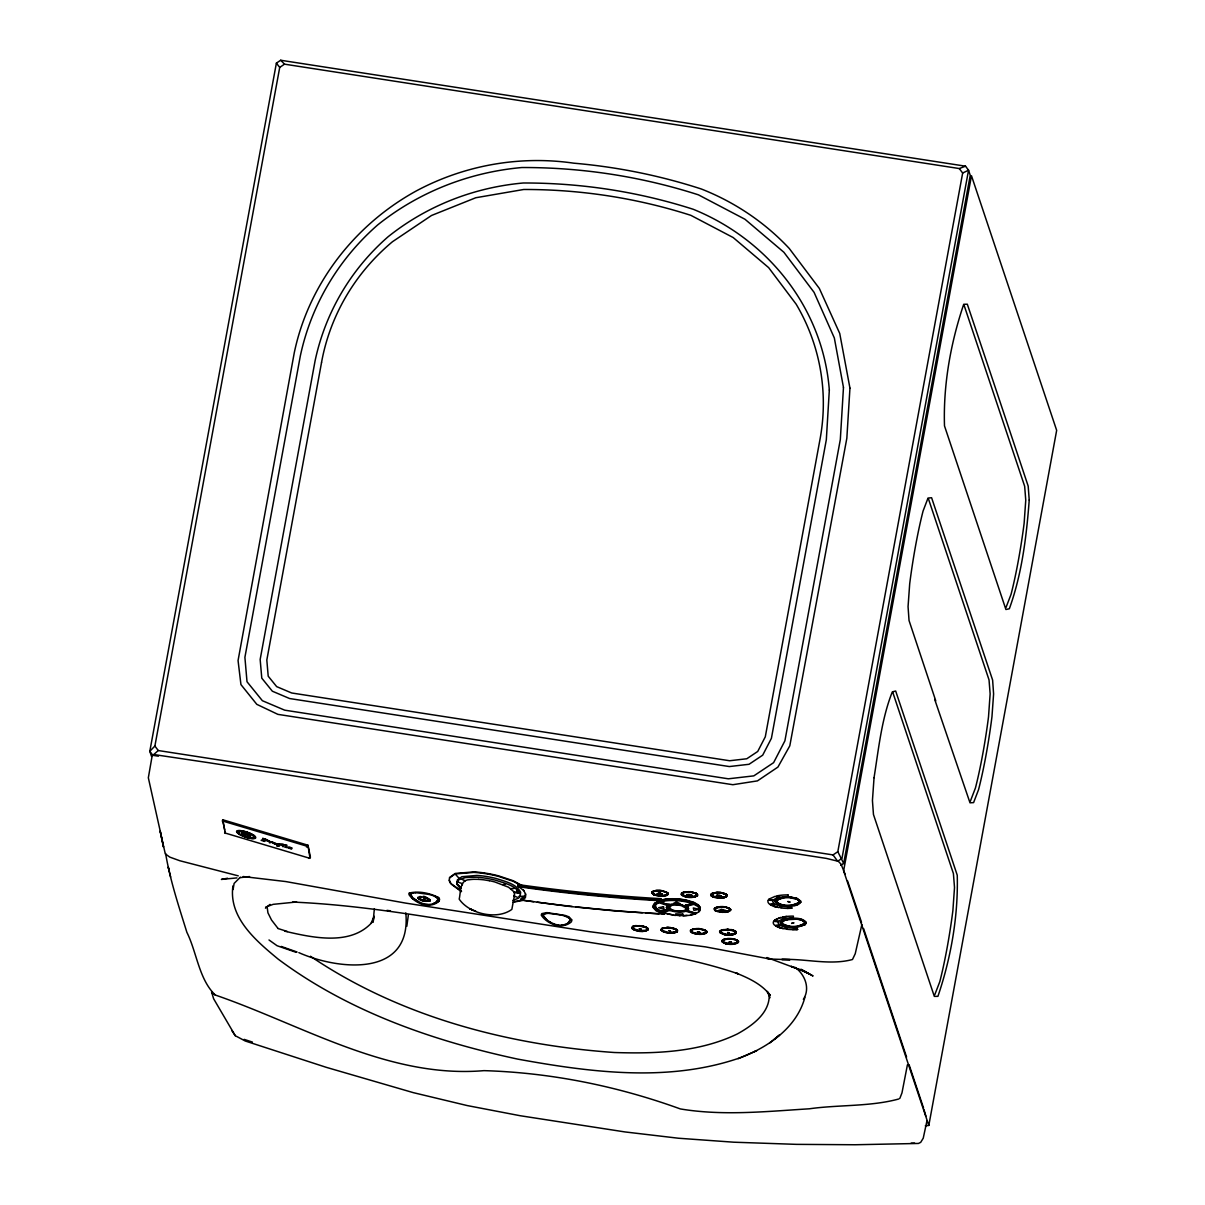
<?xml version="1.0" encoding="UTF-8"?>
<svg xmlns="http://www.w3.org/2000/svg" width="1205" height="1205" viewBox="0 0 1205 1205"><rect width="100%" height="100%" fill="white"/><g stroke="black" fill="none" stroke-linecap="round" stroke-linejoin="round"><path stroke-width="1.5" d="M717.969 895.315C727.293 897.815 710.724 895.24 719.039 897.123M735.502 932.61L735.532 931.284L727.353 929.627L721.449 930.637L720.605 932.384C724.521 935.426 730.953 935.652 735.216 933.197L735.532 931.284L734.448 930.667L727.278 929.341L720.726 930.456L719.777 932.399C724.13 935.773 731.284 936.044 736.029 933.318L736.165 931.962L732.986 930.124M717.472 911.567L714.942 910.393L714.445 908.374C719.174 905.693 726.284 905.934 730.622 909.278L729.688 911.221L725.124 912.321L719.219 911.989L714.942 910.393L715.243 908.48L718.436 907.184L725.741 907.29L729.462 908.675A8.525 2.561 3.2 0 1 728.648 911.085L718.903 911.387M696.927 895.089L695.888 893.146L688.778 891.7L682.256 892.694L681.307 894.607C685.585 898.026 692.679 898.463 697.439 895.812L696.957 893.779L690.766 891.836L696.957 893.779L696.641 895.677C692.363 898.071 685.976 897.68 682.12 894.607L684.048 892.453L692.378 892.378M684.47 896.505L681.955 895.3L681.985 893.974M693.598 933.453L691.068 932.248L690.586 930.215C695.39 927.624 702.47 928.031 706.808 931.405L706.642 932.745L704.654 933.815L699.292 934.357L692.137 932.881L691.098 930.923L693.176 929.401L699.804 929.055L705.407 930.802L705.844 932.625C701.536 935.005 695.119 934.628 691.248 931.555L691.098 930.923M165.627 853.547C170.116 880.328 178.822 906.401 186.88 932.339C196.776 952.176 198.93 979.424 215.303 995.029C302.41 1025.018 388.658 1078.776 483.913 1070.642C550.971 1072.601 617.382 1086.112 680.343 1108.931C722.97 1116.056 766.485 1111.462 809.338 1108.796C838.801 1104.639 870.372 1106.777 898.885 1098.96M374.363 908.736L373.083 922.156L374.153 916.282L371.185 922.955M233.077 889.561L234.116 883.416L240.367 877.18M676.788 930.953L675.101 929.115L668.67 927.699L662.765 928.483L661.907 930.185C665.747 933.303 672.134 933.83 676.487 931.525L676.818 929.642L675.749 928.98L668.609 927.413L662.042 928.287L661.093 930.17C665.356 933.649 672.45 934.221 677.3 931.661L677.451 930.335L674.288 928.407M405.814 912.893C411.869 977.601 338.921 970.371 298.855 952.643M652.477 892.604L653.502 894.577L660.611 896.174L665.928 895.722L667.916 894.697L668.067 893.372C663.819 889.938 656.785 889.365 651.965 891.881L652.613 893.221C654.797 888.356 664.181 891.098 668.067 893.372C664.422 897.785 656.981 895.872 652.553 893.733A8.51 2.756 4.3 0 1 653.411 891.158L660.566 890.54L666.847 892.528A8.51 2.756 4.3 0 1 666.004 895.104L658.849 895.722L653.502 894.577L652.613 893.221L657.011 895.405M690.676 903.419L694.11 902.5L693.944 904.322L686.097 906.416L685.525 904.789M683.115 915.86L690.194 915.273L694.969 914.008L695.872 912.471M232.942 885.871C228.363 917.668 256.153 940.864 278.084 959.06C348.215 1011.447 432.821 1040.849 517.683 1059.105C590.887 1072.435 669.408 1082.708 741.226 1057.403C768.745 1046.799 797.002 1027.232 804.91 997.243M685.991 909.444L685.931 911.236L694.969 914.008M670.311 908.706L670.251 910.498L672.601 911.236A10.785 3.449 4.6 0 0 683.898 911.778L685.931 911.236M525.214 895.737L521.042 898.538L520.786 899.954L568.414 906.326L616.358 911.04L664.512 914.128L664.633 912.712L656.635 908.781L653.366 905.136M671.336 904.247L668.956 905.076L659.18 901.671L659.271 900.587L664.542 899.276A21.72 6.582 4.5 0 1 687.332 900.361L693.387 902.199L693.312 903.283L684.636 905.814L681.638 905.045A9.263 2.862 4.5 0 0 675.011 904.337M658.683 900.813L658.743 902.65L667.751 905.542L668.534 903.976L667.148 904.85M667.751 907.365L669.588 908.404L669.498 909.489L660.927 911.839L660.973 910.543L664.753 911.869M478.581 879.349L473.776 879.304A36.12 10.499 11.3 0 0 469.619 879.68C459.512 879.62 460.852 892.227 459.195 899.126C469.272 913.992 497.153 920.274 511.854 909.383L514.505 895.059L514.113 891.956L508.54 887.211L494.743 881.94A34.071 9.73 11.2 0 0 489.32 880.659M457.117 882.09L457.343 879.936L461.831 876.713L476.834 875.433A30.517 8.706 11.2 0 1 496.445 878.581C505 881.488 516.101 883.596 520.665 892.287L520.123 896.264L518.542 898.162L512.908 900.376M520.334 894.08C515.77 885.374 504.654 883.28 496.083 880.358A30.577 8.721 11.2 0 0 476.457 877.21L465.537 877.556L458.548 879.906L456.725 883.883L460.385 888.838M719.852 895.42L718.406 896.52M716.779 896.686L717.397 895.39L721.403 896.128L719.581 896.49M733.423 934.191L736.029 933.318L736.165 931.962M714.294 909.715L714.445 908.374M694.863 896.64L697.439 895.812L697.59 894.456M681.307 894.607L681.473 893.266L684.048 892.453M658.728 894.999L660.792 893.508L662.404 894.502L659.346 895.104L657.222 893.809L660.792 893.508L661.665 895.029M662.298 894.697L661.168 895.119L660.189 893.402M690.42 931.555L690.586 930.215L693.176 929.401M651.8 893.206L651.965 891.881L654.556 891.128M673.294 932.73L676.502 932.233L674.695 932.444L677.3 931.661L677.451 930.335M525.395 893.809L524.958 897.138L520.786 899.954A1678.686 1622.246 -18.5 0 0 533.619 901.717M406.808 926.329L408.359 915.077M244.495 832.941L243.184 832.941A4.263 1.1 18.7 0 1 243.576 832.745L244.419 832.806M797.349 903.81L800.602 902.229L797.183 899.367L790.209 897.77A10.8 3.419 -0.1 0 0 783.506 897.966L775.418 900.271L778.415 903.825L785.389 905.467A10.815 3.585 0 0 0 792.137 905.286L800.602 902.229L800.542 900.903L797.153 898.553L788.612 897.183A12.171 3.841 -0.1 0 0 782.964 897.499C759.918 903.178 795.948 911.055 800.602 902.229L800.542 900.903M249.194 834.312L248.11 834.357L249.164 834.206M805.543 921.494L806.04 923.467L804.955 924.747L798.087 926.991A12.276 4.082 0 0 1 790.48 927.202C763.277 922.533 800.918 912.2 806.16 922.804L797.544 926.525A10.89 3.615 0 0 1 790.781 926.72L782.904 924.551A12.818 4.157 0.4 0 1 781.714 922.834L784.696 920.168L792.077 918.436M840.819 865.386L843.681 863.458L970.251 175.312L968.549 170.221L965.521 166.185L280.69 60.25L276.382 63.142L149.812 751.287L151.514 756.394M158.412 756.183L152.839 755.324L149.812 751.287L154.888 746.046L279.726 67.39L284.516 64.166L959.285 168.549L965.521 166.185M776.909 902.756L777.225 904.096L776.457 901.009L779.319 898.93M843.681 863.458L837.821 851.694L962.659 173.023L959.285 168.549M928.814 1125.425L1056.665 430.351L971.471 175.734L843.621 870.808L928.814 1125.425L925.304 1125.832M907.425 1064.798L901.973 1092.89L899.834 1098.388M926.931 1120.921L923.241 1138.198L920.695 1142.355L918.451 1143.455L855.143 1144.75L796.475 1144.358L733.83 1142.204L678.445 1138.228L624.973 1131.932L520.108 1115.71L467.163 1105.557L413.21 1092.619L326.284 1067.329L245.248 1041L235.261 1035.697L213.631 998.764L211.538 991.851M861.906 924.416L855.234 953.742L852.477 959.511C829.718 965.657 805.03 958.367 781.744 959.496L790.058 959.677L770.1 959.044L705.573 946.889L590.194 931.766L405.362 903.057L285.781 881.563L243.124 876.547M776.336 901.596L776.683 900.195C783.099 896.098 793.824 895.511 799.623 900.813L799.277 902.214C792.604 906.326 780.418 907.41 775.418 900.271L778.264 899.382M719.536 911.733L723.151 912.381L714.942 910.393L714.957 909.082M699.036 911.643L699.759 909.082L697.77 906.431L693.944 904.322M699.638 910.167L700.376 907.546L698.343 904.835L694.11 902.5M438.048 899.051L437.536 900.843L438.56 897.529C429.929 893.116 418.903 890.751 409.414 893.026L408.932 894.547C414.942 903.69 430.049 909.398 439.057 901.204L439.629 899.292L438.56 897.529L438.048 899.051L435.035 896.294M686.338 909.639L687.257 907.049M688.311 907.094L686.579 909.203L687.136 910.754L688.733 908.675L685.449 905.874L694.05 903.584L698.282 905.904L700.301 908.63L699.578 911.251L696.174 913.511L685.916 910.528L683.627 911.131A10.273 3.284 4.6 0 1 672.857 910.618L670.221 909.79L661.62 911.929L661.711 910.86L668.594 909.127M688.236 908.178L686.519 910.287L696.174 913.511M667.073 905.934L666.711 907.154L669.498 909.489L660.882 911.628M667.856 906.13L669.619 904.112M667.766 907.214L668.082 906.1L671.938 904.578M668.263 907.711L672.194 905.226A8.766 2.711 4.5 0 1 681.382 905.663L686.624 908.585M654.752 905.377L655.505 902.786M655.143 906.958L655.882 904.443L658.743 902.65M729.251 933.047L727.609 932.444L729.296 932.896L727.805 933.333L729.296 932.896M716.177 896.053L716.9 895.496L718.406 897.077L720.048 896.279L718.888 895.631M731.465 942.4L729.07 941.903L731.51 942.25M699.864 932.309L697.213 932.067L699.819 932.459L698.659 931.827M662.404 894.502L661.168 895.119L660.792 893.508L657.177 894.231L660.686 894.502L659.195 893.914M660.822 894.351L658.789 893.718L660.626 894.487M720.816 910.332L723.151 910.121L721.418 909.986M670.522 931.269L668.911 930.591L670.522 931.269L669.829 930.697M308.766 858.352L310.423 857.192L307.968 845.217L222.654 819.731L225.365 833.438M225.049 831.706L224.642 832.881L310.016 858.367L307.968 845.217M640.985 929.552L640.503 928.844M684.636 905.814L693.312 903.283L687.257 901.43A21.75 6.597 4.5 0 0 664.452 900.346L659.18 901.671M660.717 894.185L658.924 893.342M668.956 905.076L660.822 902.199M1006.054 607.35L1011.055 594.336A84.983 10.288 -81.2 0 0 1024.13 523.256L1025.756 500.195L1024.657 486.248L964.06 305.166M970.432 801.009L975.432 787.995A84.983 10.288 -81.2 0 0 988.507 716.915L990.133 693.854L989.034 679.906L928.437 498.825M934.809 994.667L939.81 981.653A84.983 10.288 -81.2 0 0 952.884 910.588L954.511 887.513L953.411 873.565L892.83 692.483M774.89 901.581L775.418 900.271M417.879 897.559L420.048 896.445L422.232 897.107L419.641 897.514L420.304 898.975L417.879 897.559C420.048 903.358 437.34 901.717 425.847 897.348L430.245 900.738L421.238 899.517L423.618 900.933L417.879 897.559L418.994 898.975M282.226 845.051C282.542 848.923 285.555 845.187 280.569 844.569L279.048 846.272C273.445 844.69 279.5 847.507 279.168 844.163M726.208 896.972L723.467 897.846L727.142 895.014C722.804 891.685 715.725 891.429 710.995 894.11L710.845 895.466C715.168 898.84 722.292 899.111 726.992 896.369L727.142 895.014L725.41 893.718L726.479 895.661M728.498 911.733L725.124 912.321L729.673 910.513L728.905 907.983L729.808 909.293M712.562 896.776L710.845 895.466L714.972 892.92L721.9 893.026L725.741 894.441L720.304 892.513M716.433 896.49L716.9 895.496L719.641 896.008M719.445 895.948L716.222 896.279M718.647 896.565L720.244 897.032M737.761 941.843L736.059 940.051L731.42 938.966L724.777 939.433L722.684 941L725.199 943.485L730.848 944.012L735.683 943.44L738.424 941.195C734.056 937.867 726.931 937.611 722.172 940.292L722.021 941.647C726.374 945.021 733.529 945.277 738.288 942.551L738.424 941.195L736.707 939.9M654.857 903.208L653.231 906.552L656.514 910.212L664.512 914.128M691.67 895.255C694.457 895.36 684.395 897.529 687.859 894.652A2.515 0.798 3.7 0 1 689.697 894.637L691.926 895.692L687.694 896.128L689.621 895.857L687.694 896.128L688.462 895.677M686.986 894.908L689.697 895.195L687.227 895.948M667.118 894.562L668.067 893.372L666.365 892.016M782.587 925.335L780.87 924.13L781.819 922.247M803.358 999.337C810.468 988.477 804.97 974.514 795.179 967.404M647.326 928.709L646.437 927.353L637.611 925.892L633.484 926.615L632.61 928.302C636.406 931.45 642.777 932.128 647.175 929.899L646.437 927.353L639.313 925.666L632.761 926.404L631.797 928.272C636.014 931.781 643.078 932.519 647.974 930.049L647.507 928.016L643.244 926.253M804.232 923.979L804.594 923.407A12.863 4.187 -0.5 0 0 804.142 921.659L801.159 919.355L806.16 922.804L803.63 924.536M514.505 895.059L513.722 896.128L517.261 897.153M780.87 924.13L781.714 922.834M285.766 847.1L287.016 845.232A28.167 7.23 18.7 0 1 284.922 844.705L284.922 844.69M726.193 896.264L727.142 895.014M737.475 942.446L738.424 941.195M710.845 895.466L711.793 894.231M723.738 942.943L722.021 941.647L722.97 940.412M705.844 932.625L706.808 931.405L705.076 930.094M662.795 931.54L661.093 930.17L662.057 928.995M264.964 839.328L263.684 840.894L264.769 841.452M633.499 929.658L631.797 928.272L632.761 927.112M372.932 921.328C351.529 946.482 312.637 937.671 284.636 931.149M734.267 943.771L738.605 941.888M710.679 894.773L714.972 892.92M449.495 877.963L455.113 873.956L473.851 872.405A38.108 10.709 11.2 0 1 498.343 876.336L513.255 881.322L522.413 886.293M721.855 940.954L726.178 939.102L724.175 939.207M702.636 933.89L706.974 932.098M656.665 902.168L655.053 905.407L656.017 907.199M698.599 911.206L700.195 907.967L699.246 906.175L694.246 902.891L686.127 900.361A21.57 6.763 4.9 0 0 666.29 899.231L659.03 900.888M662.148 894.065L661.168 895.119L658.939 894.426M660.927 929.492L662.042 928.287M631.631 927.579L635.969 925.997M718.903 896.58L717.864 896.324L720.726 896.912M798.192 903.298L798.795 902.741A12.848 4.172 -0.5 0 0 799.111 900.979L797.153 898.553L794.11 897.755M782.271 906.28L780.494 907.877L782.105 908.073A18.647 6.236 0.1 0 0 787.166 908.359M435.653 902.515L438.274 899.081L437.34 897.605L431.977 895.195M567.977 923.12L570.357 919.656L568.489 916.659L565.024 915.408L546.904 912.607L541.738 913.631L541.241 915.152C547.251 924.31 562.374 930.004 571.381 921.825L571.953 919.897L568.489 916.659M152.839 755.324L158.262 750.534L833.032 854.917L837.821 851.694M720.394 895.556L719.234 895.33M265.446 908.178L270.025 904.398M774.258 1039.328L779.65 1034.899L769.558 1043.078M658.171 894.848L659.346 895.104M775.282 919.731L774.032 920.801L779.258 920.936A15.575 5.016 0.3 0 1 781.111 919.822L783.747 918.903L780.629 917.532L774.589 920.259L777.074 918.752M691.324 895.059L691.926 895.692L689.155 894.773L690.827 895.3L689.787 895.707M686.895 895.737L688.326 895.601L686.684 895.526L687.859 894.652L691.926 895.692L690.857 894.878M692.785 932.745L695.662 933.664M660.174 893.959L660.792 893.508L658.352 893.387M662.343 894.276L659.346 894.562L661.168 895.119L660.777 894.441M719.159 896.565L718.18 896.475M521.479 900.346L525.38 897.725L525.817 894.351L523.452 890.149M723.467 897.846L725.485 896.806M728.965 911.055L730.787 909.956L729.974 908.6M720.424 933.077L719.611 931.706L721.449 930.637M306.447 847.01L307.576 846.392L222.247 820.906L223.106 822.111M719.942 931.058L721.931 929.974M646.467 930.396L648.305 929.417L647.507 928.016M686.639 895.3L689.441 895.149M729.673 910.513L730.787 909.956M719.611 931.706L720.741 931.164M962.659 173.023L968.549 170.221L841.979 858.367L837.671 861.259L833.032 854.917M780.418 923.482L780.373 922.156L783.642 920.62M659.933 893.914L660.581 894.095M435.879 902.545L432.776 903.84L439.057 901.204M565.1 924.446L568.188 923.151L570.583 919.686L569.664 918.21L564.286 915.815M783.612 919.822L788.326 918.722L785.012 919.385M647.175 929.899L648.305 929.417M738.138 1058.668L756.755 1050.655L753.592 1052.01M780.373 922.156L782.798 921.132M415.74 892.694L410.95 893.523L411.929 896.882M411.176 893.553L412.908 892.875M545.232 913.48L543.063 915.423L546.859 919.852M686.745 895.089L689.185 895.134M688.251 896.264L688.642 895.752M265.627 907.124L273.189 904.337L296.641 901.988L292.785 902.078C387.859 906.13 481.157 927.91 575.342 940.021C630.034 949.239 685.69 955.851 738.394 973.881L735.396 972.736C748.275 977.978 761.816 983.988 770.341 995.496L767.193 991.399L770.055 997.725M725.124 912.321L727.895 911.507M720.861 895.722L719.777 896.098L721.208 895.918M659.677 893.899L660.792 893.508L657.855 893.492M778.445 904.624L783.235 905.753L779.876 905.076M778.144 918.315L780.629 917.532M657.719 894.667L658.999 893.944M734.508 933.739L736.029 933.318M794.411 905.452L797.379 904.609M718.421 895.616L717.442 895.887L720.048 896.279M659.421 893.884L660.792 893.508L657.478 893.628M689.501 896.415L687.694 896.128L688.868 895.812M695.933 896.204A8.51 2.756 4.3 0 0 696.791 893.613L690.495 891.64L683.34 892.242A8.51 2.756 4.3 0 0 682.482 894.833L688.778 896.806L697.439 895.812M690.525 914.972L695.797 913.556M800.482 925.922L804.955 924.747L801.732 925.515M522.85 899.894L514.535 901.596M522.744 900.421L512.848 902.289M681.473 893.266L682.964 892.875M503.103 884.666L505.407 884.078M690.586 930.215L692.092 929.823M659.948 902.184L664.723 900.994A21.253 6.447 4.5 0 1 687.001 902.063L692.483 903.735M673.776 915.002A21.795 7.094 4.6 0 1 667.675 913.872L661.62 911.929L670.251 910.498M675.704 932.037A8.51 2.666 4.9 0 0 676.547 929.537L670.266 927.534L663.112 928.046A8.51 2.666 4.9 0 0 662.268 930.546L668.549 932.534L677.3 931.661M427.444 900.798L428.679 900.286L428.362 899.322M724.416 897.258L717.819 897.725L711.733 895.797A8.51 2.772 3.3 0 1 712.577 893.191L719.731 892.453L726.043 894.336A8.51 2.772 3.3 0 1 725.199 896.957L715.439 897.288L711.507 894.818M651.965 891.881L653.471 891.519M785.931 919.777L798.267 919.084L803.976 920.861L804.744 923.407C798.207 927.263 787.829 927.85 781.789 922.94L782.105 921.629C788.07 917.894 796.144 918.315 802.62 920.605M429.296 904.563L433.002 903.871M561.62 925.184L565.311 924.476M783.521 916.9L782.045 917.186L784.817 918.647A13.933 4.398 0 0 1 793.267 917.864L793.402 916.131A18.557 5.814 -0.1 0 0 786.654 916.448L783.521 916.9L786.654 916.448M690.119 896.4L687.694 896.128L689.109 895.842M227.579 878.234L221.389 879.424L236.918 877.903M718.436 907.184L715.228 907.772L717.035 907.501M685.449 892.152L688.778 891.7L684.997 891.896M770.341 904.729L775.387 904.337A15.454 5.031 0.3 0 0 777.888 905.347L781.081 906.1L778.882 907.621L770.341 904.729L772.239 905.723M721.358 896.565L718.406 897.077L721.117 896.761M779.966 927.85L775.674 925.967L780.735 925.576A15.469 5.031 0.4 0 0 783.295 926.585A14.822 4.85 0.2 0 0 786.458 927.338L784.244 928.859L777.587 926.976M787.603 901.536L790.149 902.153L788.296 901.521M663.925 895.767L666.41 895.074M690.691 896.354L687.694 896.128L689.365 895.872M735.683 943.44L737.49 943.154M711.778 893.523L713.586 893.251M722.955 939.704L724.777 939.433M774.137 903.554L769.558 904.172A21.991 7.109 0.7 0 1 768.293 900.135M704.051 933.589L705.859 933.333M657.177 894.231L658.849 894.005M783.491 897.951L778.234 898.584L781.955 898.207M726.495 911.839L721.283 911.989M637.008 930.546L645.368 930.772M665.326 895.481L667.133 895.27M265.07 839.222L265.537 839.298A3.314 0.859 18.7 0 1 266.049 839.433L267.781 840.593L264.377 840.171L269.137 840.939L264.678 838.966M240.443 877.617L249.556 876.562M632.761 926.404L634.568 926.238M660.28 894.577L659.391 894.592M730.381 934.718L734.026 934.417L732.022 934.523M657.373 894.456L658.804 894.336M790.585 908.299L787.166 908.374L792.257 908.178L791.037 906.506A13.842 4.639 0.1 0 1 782.241 906.311M795.978 929.537L797.665 929.432L796.445 927.76A13.933 4.609 0 0 1 787.663 927.519L785.856 929.115L787.483 929.326A18.783 6.281 0.1 0 0 792.574 929.597L797.665 929.432L792.559 929.612M548.064 913.3L543.259 914.128L542.837 915.393L546.633 919.822L550.384 922.171M409.414 893.026L413.104 899.307L409.414 893.026L412.682 892.83M690.043 895.797L691.926 895.692L690.314 894.743M663.85 928.091L666.892 927.684M693.462 896.942L695.451 896.866M642.325 931.134L645.97 931.028L643.967 931.028M787.001 906.055L790.841 905.949M518.858 896.369L525.199 896.204M653.954 890.872L655.942 890.857M663.247 927.85L665.265 927.82M911.131 1143.123L914.595 1143.078M510.694 888.582L514.008 888.552M687.076 892.001L690.646 892.107M686.684 895.526L688.944 895.134M690.299 895.661L691.926 895.692L689.697 894.637M794.833 898.508L797.153 898.553L798.056 899.864M429.522 904.609L421.78 903.404M557.945 925.094L561.846 925.214M717.984 895.661L719.34 895.707M687.694 896.128L691.188 896.234M697.273 934.206L701.265 934.342L699.231 934.071M725.726 938.846L727.82 938.906M660.536 895.887L664.377 896.038L662.298 895.902M691.836 897.107L693.914 897.213L688.266 896.987M667.932 932.941L671.908 933.152L669.875 932.851M415.514 892.649L428.347 894.306M547.838 913.27L560.671 914.911M657.569 890.721L655.505 890.57L661.138 890.902M514.113 891.956L517.728 892.212L518.21 893.176L514.46 892.634M690.345 895.586L691.926 895.692L690.104 895.33M788.612 897.183L792.363 897.469M729.838 941.768L730.757 941.843M768.278 900.135L773.188 900.542A16.373 5.287 0.2 0 0 774.077 903.554M723.422 942.235L725.199 943.485L732.896 944.238L730.848 944.012M720.168 892.785L716.327 892.453L718.361 892.679M717.819 897.725L721.659 898.071L719.626 897.83M726.781 934.673L730.652 935.005L728.603 934.779M697.409 933.935L701.265 934.342M426.374 900.828L429.658 901.174M729.597 938.861L727.549 938.635L733.167 939.207M249.676 837.897C255.535 840.186 251.89 833.965 254.617 837.656A9.429 2.425 18.7 0 0 253.984 836.044L244.404 831.902L246.709 832.324L248.23 832.866L240.292 830.983L238.605 831.465L239.162 832.866L237.837 831.375L240.021 834.312L247.929 837.249L244.705 836.511M386.941 910.378L390.42 910.799M670.477 927.865L666.636 927.398L668.67 927.699M668.067 932.685L671.908 933.152M725.741 907.29L715.981 907.606A8.51 2.561 3.2 0 0 715.183 910.001L716.704 910.784M489.305 880.719L483.853 879.831A34.086 9.625 11.1 0 0 478.611 879.379M640.563 931.088L642.596 931.435M718.978 895.857L716.9 895.496L717.788 897.002M675.357 915.499L662.373 912.456M730.908 929.974L727.278 929.341L729.161 929.733M272.481 842.22L269.408 842.807L270.101 841.873A5.965 1.536 18.7 0 0 270.086 841.647L269.393 841.421A8.345 2.139 18.7 0 0 268.836 841.587L268.519 841.482A5.769 1.476 18.7 0 1 269.167 841.301L273.445 842.566L272.526 842.31M718.722 895.842L716.9 895.496L717.803 896.068M725.199 943.485L728.905 944.193M701.551 929.326L697.936 928.648L699.804 929.055M641.135 929.115L639.147 928.739L641.196 929.432M766.907 958.412L770.1 959.044M653.185 893.854L655.445 894.969M278.415 843.831L283.521 844.449L280.81 844.539M642.928 926.479L646.437 927.353M718.481 895.857L716.9 895.496L717.894 895.993M238.259 875.854L179.786 860.732L169.8 857.116L165.281 853.878L148.336 777.782L152.267 755.174L156.093 754.872L208.103 762.614L826.329 858.397L838.303 861.304L840.985 864.045L845.036 873.987M727.278 943.666L724.386 942.792M560.446 914.881L564.512 915.845M428.121 894.276L432.203 895.24M658.743 895.722L660.611 896.174M732.489 930.335L735.532 931.284M284.757 844.765L285.796 845.187L284.772 847.145L287.362 847.476L285.706 847.296M714.942 910.393L717.969 911.357M718.255 895.872L716.9 895.496L718.044 895.918M723.467 934.041L726.66 934.944L725.049 934.417M554.104 924.009L558.171 925.139M264.407 838.891L262.6 838.349L263.729 838.906A15.002 3.856 18.7 0 1 263.579 839.117L261.154 840.322L264.467 841.361M777.376 907.32L773.369 906.19L775.945 906.988M782.738 928.573L775.674 925.967M690.766 891.836L696.957 893.779M720.605 932.384L724.717 934.673M245.534 836.963L247.341 837.52M277.963 928.513L287.393 931.51M244.163 1039.373L252.417 1042.084M659.587 894.592L661.168 895.119L660.521 894.562M653.502 894.577L656.68 895.646M794.773 967.705L791.218 966.365L805.076 971.652L766.937 957.538M686.534 896.716L688.13 897.258M296.099 952.312L277.075 945.729L269.001 939.975M281.217 946.437L297.093 952.025M670.613 927.594L672.224 928.166M728.257 908.133L725.696 907.034L729.221 908.691M659.843 894.622L661.168 895.119L660.099 894.622M472.119 909.745L469.694 908.781L475.809 911.206M462.193 879.499L465.371 880.78M644.479 926.931L646.754 928.076M780.78 904.684L783.235 905.753M665.717 892.152L668.067 893.372M683.672 895.797L686.202 896.957L684.967 896.309M802.259 970.718L809.715 974.107L800.602 969.362L813.059 975.99L801.4 969.453M675.101 929.115L672.541 927.94L673.791 928.588M550.158 922.126L554.315 924.054M422.006 903.434L414.309 899.216M663.443 914.354L656.002 910.724L652.658 906.988L654.315 903.569L661.199 900.12L661.319 898.704A1673.338 1617.065 -18.5 0 1 518.045 884.56L518.557 886.729A1657.944 1602.198 -18.5 0 0 660.204 900.738L661.199 900.12A1675.206 1618.872 -18.5 0 1 517.788 885.976L523.859 890.646M694.095 933.257L695.345 933.905M423.738 900.421L425.44 901.31M461.53 891.158L451.815 884.229M461.41 891.67L450.655 883.672L449.209 880.659L449.616 877.451L455.234 873.444L473.957 871.893A38.078 10.694 11.2 0 1 498.433 875.824L513.345 880.795L522.503 885.78M783.792 925.063L786.865 926.705L784.877 925.53M686.097 906.416L687.739 907.32M684.395 905.904L687.181 908.133L686.88 909.248L682.678 911.101A8.766 2.802 4.6 0 1 673.505 910.664L669.061 908.811L666.802 906.07M668.715 907.29L670.628 908.374M668.624 908.374L673.309 910.332A9.263 2.952 4.6 0 0 683.024 910.799M668.79 909.88L666.154 907.591L668.444 905.06L658.578 901.897L655.415 903.871L654.661 906.461L657.102 909.654M804.142 921.659L806.16 922.804M733.8 930.817L735.351 931.977M656.665 909.218L660.927 911.839M212.291 993.282L215.303 995.029M716.659 910.875L715.107 909.7M695.24 893.282L696.776 894.472M688.718 895.164L687.859 894.652L688.266 895.345M456.951 881.714L462.374 883.657L462.343 884.877M567.344 916.9L569.438 918.18M418.06 901.551L411.703 896.851M737.023 940.623L735.246 939.373L736.059 940.051M712.245 896.053L714.023 897.303L713.209 896.625M705.407 930.802L703.63 929.537L704.428 930.23M310.483 956.258C399.683 1016.704 507.757 1045.036 614.339 1052.507C655.836 1053.863 699.322 1052.311 737.385 1033.92C752.04 1025.786 770.161 1013.028 769.197 994.246M662.479 930.817L664.256 932.128L663.443 931.405M633.182 928.935L634.945 930.275L634.146 929.537M427.655 898.764L425.847 897.348L430.245 900.738L429.839 899.442M659.135 894.502L659.979 895.164M799.111 900.979L800.602 902.229M723.964 893.191L724.777 893.869M280.69 60.25L284.516 64.166M455.113 873.956L458.939 878.114M666.681 892.739L667.404 893.974M276.382 63.142L279.726 67.39M278.009 928.422L271.517 920.002L267.932 912.818L267.149 906.928M934.703 699.442L970.01 802.816L973.595 802.605L978.55 789.682A86.188 10.438 -81.2 0 0 991.956 716.794L993.598 693.96L992.619 680.087L931.601 497.74L928.031 498.042L923.075 511.025A86.293 10.453 -81.2 0 0 909.7 583.777L908.058 606.642L909.037 620.515L935.773 700.858M154.888 746.046L158.262 750.534M231.722 1030.396L235.261 1035.697M449.329 880.147L450.775 883.16M518.21 893.176L516.614 889.2L517.728 892.212M909.112 1064.798L923.572 1108.133M847.522 880.825L861.53 922.382M863.563 928.498L906.582 1057.056M924.024 1109.73L925.892 1116.101M170.628 877.014L168.263 867.118L168.685 868.941M222.654 819.731L224.702 829.989M671.004 904.548A10.77 3.329 4.5 0 1 682.286 905.091M687.061 915.393A21.795 7.094 4.6 0 1 675.342 915.198M658.969 913.812A1678.686 1622.246 -18.5 0 1 646.016 912.983M642.31 912.742A1678.686 1622.246 -18.5 0 1 575.885 906.838M572.209 906.431A1678.686 1622.246 -18.5 0 1 537.279 902.199M253.773 835.306A10.077 2.591 18.7 0 1 255.023 838.409A10.077 2.591 18.7 0 1 247.402 837.656L245.504 837.083A10.077 2.591 18.7 0 1 236.752 832.098A10.137 2.606 18.7 0 1 236.798 831.043A10.077 2.591 18.7 0 1 237.37 830.742A10.137 2.606 18.7 0 1 240.699 830.607A10.077 2.591 18.7 0 1 249.525 833.077M249.586 833.077A10.137 2.606 18.7 0 1 253.833 835.321M276.879 843.801L276.834 844.042A10.83 2.787 18.7 0 1 276.427 844.464L274.303 843.59A9.55 2.455 18.7 0 1 274.635 843.244L276.879 843.801M273.113 843.214L277.301 844.856A5.031 1.295 18.7 0 0 278.024 844.479L273.776 842.807A5.091 1.31 18.7 0 0 273.143 843.108L273.143 843.108M829.326 390.043L826.329 439.735L771.411 738.304L762.69 755.174L749.043 764.286L729.341 766.561L289.622 698.538L272.36 691.218L261.786 678.159L260.16 659.481L315.123 360.656C325.365 312.532 350.941 269.167 388.025 236.813C426.766 205.814 473.881 187.408 523.256 182.994A545.037 526.706 -18.5 0 1 693.267 209.293C768.203 239.705 823.015 308.585 829.326 390.043M843.47 387.468L840.322 439.539L784.907 740.819L773.61 762.66L753.818 775.869L728.362 778.807L284.696 710.167L262.374 700.707L247.01 681.744L244.901 657.327L300.316 356.002C311.161 304.986 338.515 259.165 377.752 224.868C419.039 191.836 469.257 172.24 521.855 167.525A564.03 545.067 -18.5 0 1 698.448 194.849L744.961 219.25L783.898 252.282L814.083 292.363L834.327 337.942L843.47 387.468M849.947 388.146L846.844 438.213L789.802 745.835L777.933 767.073L757.448 780.885L732.866 784.711L277.903 714.369L256.801 704.338L240.94 684.591L238.063 660.551L294.276 352.734C308.661 283.747 354.978 224.476 416.508 190.812A248.561 240.202 -18.5 0 1 573.716 163.172A566.32 547.281 -18.5 0 1 701.31 188.989A248.561 240.202 -18.5 0 1 789.275 248.486L819.34 288.432L839.734 333.454L849.947 388.146M874.047 777.692L872.435 800.542L873.459 814.49L934.327 996.384L937.927 996.339C951.046 957.719 958.306 916.086 957.252 875.222L895.677 691.022L892.303 691.881C881.503 719.204 878.656 748.877 874.047 777.692M1029.221 500.045C1026.479 536.707 1021.915 574.062 1009.338 608.766L1005.919 609.504L944.494 425.907C943.169 384.892 950.625 343.079 963.714 304.293L967.314 304.202L994.065 383.883L1028.181 486.097L1029.221 500.045M787.995 894.893L787.859 896.61A13.782 4.353 0 0 0 780.554 897.198L776.683 895.948L778.144 895.646A18.512 5.784 -0.1 0 1 787.98 894.908M241.768 832.248C245.88 833.965 243.079 832.926 247.371 834.342C256.575 835.411 241.015 834.447 250.655 836.812C246.814 834.387 252.372 838.409 246.453 834.538C244.193 836.345 238.003 832.911 244.63 834.041C243.967 834.041 239.705 832.037 241.768 832.248M287.724 847.522L291.746 848.847L289.019 848.275A4.7 1.205 18.7 0 1 289.004 847.868L292.062 848.034L289.125 847.085A5.784 1.476 18.7 0 0 288.161 847.19L287.784 847.416M291.218 847.717L289.14 847.672L291.218 847.717M321.569 362.344L266.817 660.054L268.203 676.186L276.668 686.624L291.67 692.98L729.658 760.747L746.784 758.758L757.719 751.468L765.296 736.812L819.987 439.448A207.622 200.648 -18.5 0 0 796.159 304.187L768.654 267.646L733.182 237.551L690.842 215.334A536.587 518.542 -18.5 0 0 523.738 189.486L475.794 197.741L431.511 215.484L392.453 241.738A207.622 200.648 -18.5 0 0 321.554 362.344M791.61 923.391L793.734 922.894L791.61 923.391M283.567 844.976L282.422 844.675L283.552 844.931M244.585 834.312L242.1 834.327L244.585 834.312M769.257 899.005L768.7 899.563L773.49 900.105A15.801 5.106 0.5 0 1 775.026 898.93A15.334 4.941 0.3 0 1 776.502 898.222L778.385 897.65L775.267 896.279L769.257 899.005M719.837 896.354L721.403 896.128L719.837 896.354M682.874 914.143L679.71 915.785L675.689 913.842L682.874 914.143M676.427 901.912L673.264 903.554L680.448 903.855L676.427 901.912M721.629 909.504L718.496 910.453L722.126 911.507L721.931 910.724L725.726 910.573L721.629 909.504M723.678 929.612L721.72 930.2A8.51 2.711 1.5 0 0 720.906 932.775L727.233 934.447L734.387 933.529A8.51 2.711 1.5 0 0 735.201 930.953L731.48 929.597L723.678 929.612M725.937 938.861L723.979 939.403A8.51 2.696 2.8 0 0 723.151 941.964L729.462 943.756L736.617 942.988A8.51 2.696 2.8 0 0 737.445 940.442L733.74 939.011L725.937 938.861M694.306 928.874L692.348 929.386A8.51 2.696 3.5 0 0 691.519 931.917L697.831 933.785L704.97 933.107A8.51 2.696 3.5 0 0 705.814 930.576L699.503 928.709L694.306 928.874M698.825 909.338L693.929 910.423L693.312 907.937L698.825 909.338M635.788 925.606L633.83 926.027A8.51 2.651 6.4 0 0 632.971 928.483L639.237 930.622L646.377 930.305A8.51 2.651 6.4 0 0 647.236 927.85L643.56 926.208L635.788 925.606M663.458 906.732L658.563 907.711L664.06 909.218L663.458 906.732M779.484 924.792L774.905 925.425A21.931 7.094 0.9 0 1 773.595 921.388L778.535 921.78A16.328 5.287 0.4 0 0 779.454 924.792M722.94 910.754L722.036 910.784L722.94 910.754M691.926 895.692L690.314 895.496L691.926 895.692M730.019 942.656L729.176 942.491L730.019 942.656M424.627 896.58L423.347 896.309L423.783 898.538L425.064 898.794L424.627 896.58M460.28 887.166L456.725 883.883L461.289 888.19L460.28 887.166M163.473 846.979L160.22 831.314L163.473 846.979M240.714 834.945A9.61 2.47 18.7 0 0 255.249 837.731A9.61 2.47 18.7 0 0 242.566 831.058A9.61 2.47 18.7 0 0 240.714 834.945"/></g></svg>
